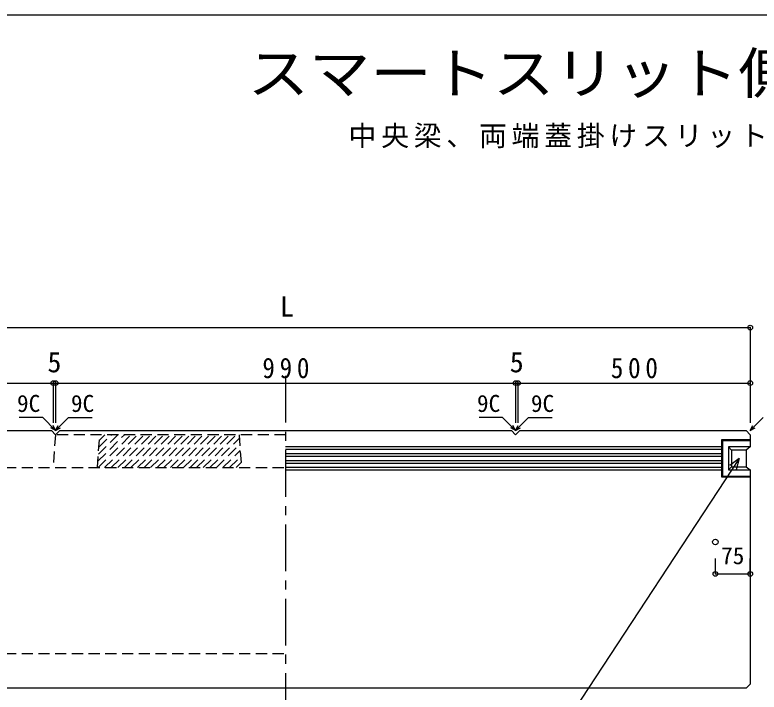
# Model space of a CAD drawing. Units: millimetres at full size, sheet at 1:20. Extents: x -10229 to 2612, y -1965 to 1806.
# Drawn here: x -1369 to 233, y 348 to 1806 of the extents above; entities that cross this region are included whole.
import ezdxf
from ezdxf.enums import TextEntityAlignment as Align

# ---------------------------------------------------------------- set-up
doc = ezdxf.new("R2010")
doc.units = ezdxf.units.MM
doc.header["$LTSCALE"] = 20
doc.header["$PDMODE"] = 32
doc.header["$PDSIZE"] = 10
doc.linetypes.add('CHAIN1', pattern=[8, 5, -1, 1, -1])
doc.linetypes.add('DASHED1', pattern=[1.8, 1.2, -0.6])
for name, color, linetype in [('0-1', 3, 'Continuous'), ('0-3', 7, 'Continuous'), ('F-0', 2, 'Continuous')]:
    doc.layers.add(name, color=color, linetype=linetype)
doc.styles.add('ＭＳ ゴシック', font='')
doc.styles.get('ＭＳ ゴシック').set_extended_font_data('MS Gothic')

msp = doc.modelspace()

# ---------------------------------------------------------------- linework, layer by layer
at = {"layer": '0-1', "linetype": 'CHAIN1'}
msp.add_line((-786.34, 1028.74), (-786.34, -451.53), dxfattribs=at)
at = {"layer": '0-1'}
for p, q in [((-1777.34, 911.3), (-1290.34, 911.3)), ((-1290.34, 911.3), (-1281.34, 902.3)), ((-1272.34, 911.3), (-1281.9, 902.31)), ((-1272.34, 911.3), (-300.34, 911.3)), ((151.66, 891.3), (153.66, 889.3)), ((151.66, 876.3), (-786.34, 876.3)), ((-786.34, 871.3), (151.66, 871.3)), ((166.66, 876.3), (166.66, 826.3)), ((166.66, 876.3), (173.66, 869.3)), ((213.66, 876.3), (166.66, 876.3)), ((204.66, 869.3), (173.66, 869.3)), ((173.66, 869.3), (173.66, 833.3)), ((213.66, 876.3), (204.66, 869.3)), ((204.66, 869.3), (204.66, 833.3)), ((151.66, 861.3), (-786.34, 861.3)), ((-786.34, 856.3), (151.66, 856.3)), ((151.66, 846.3), (-786.34, 846.3)), ((-786.34, 841.3), (151.66, 841.3)), ((166.66, 826.3), (173.66, 833.3)), ((173.66, 833.3), (204.66, 833.3)), ((204.66, 833.3), (213.66, 826.3)), ((151.66, 831.3), (-786.34, 831.3)), ((-786.34, 826.3), (151.66, 826.3)), ((166.66, 826.3), (213.66, 826.3)), ((213.66, 826.3), (213.66, 365.3)), ((151.66, 811.3), (153.66, 813.3)), ((151.66, 811.3), (213.66, 811.3)), ((204.66, 356.3), (-1777.34, 356.3)), ((204.66, 356.3), (213.66, 365.3))]:
    msp.add_line(p, q, dxfattribs=at)
at = {"layer": '0-1', "linetype": 'DASHED1'}
for p, q in [((-1281.9, 902.31), (-1286.34, 831.3)), ((-786.34, 902.3), (-1281.9, 902.3)), ((-1191.34, 831.3), (-1186.34, 902.3)), ((-886.34, 902.3), (-881.34, 831.3)), ((-1786.34, 831.3), (-786.34, 831.3)), ((-1786.34, 431.3), (-786.34, 431.3))]:
    msp.add_line(p, q, dxfattribs=at)
at = {"layer": '0-1', "color": 4, "linetype": 'DASHED1'}
for p, q in [((-1190.37, 844.98), (-1133.06, 902.3)), ((-1189.92, 831.3), (-1118.92, 902.3)), ((-1189.3, 860.2), (-1147.21, 902.3)), ((-1188.23, 875.41), (-1161.35, 902.3)), ((-1187.16, 890.63), (-1175.49, 902.3)), ((-1175.78, 831.3), (-1104.78, 902.3)), ((-1161.64, 831.3), (-1090.64, 902.3)), ((-1147.49, 831.3), (-1076.49, 902.3)), ((-1133.35, 831.3), (-1062.35, 902.3)), ((-1119.21, 831.3), (-1048.21, 902.3)), ((-1105.07, 831.3), (-1034.07, 902.3)), ((-1090.93, 831.3), (-1019.93, 902.3)), ((-1076.78, 831.3), (-1005.78, 902.3)), ((-1062.64, 831.3), (-991.64, 902.3)), ((-1048.5, 831.3), (-977.5, 902.3)), ((-1034.36, 831.3), (-963.36, 902.3)), ((-1020.22, 831.3), (-949.22, 902.3)), ((-1006.07, 831.3), (-935.07, 902.3)), ((-991.93, 831.3), (-920.93, 902.3)), ((-977.79, 831.3), (-906.79, 902.3)), ((-963.65, 831.3), (-892.65, 902.3)), ((-949.5, 831.3), (-885.82, 894.98)), ((-935.36, 831.3), (-884.89, 881.77)), ((-921.22, 831.3), (-883.96, 868.55)), ((-907.08, 831.3), (-883.03, 855.34)), ((-892.94, 831.3), (-882.1, 842.13))]:
    msp.add_line(p, q, dxfattribs=at)
at = {"layer": '0-1'}
for points in [[(-300.34, 911.3), (-291.34, 902.3), (-282.34, 911.3), (204.66, 911.3)], [(204.66, 911.3), (213.66, 902.3), (213.66, 876.3)], [(213.66, 891.3), (151.66, 891.3), (151.66, 811.3)], [(213.66, 889.3), (153.66, 889.3), (153.66, 813.3), (213.66, 813.3)]]:
    msp.add_lwpolyline(points, dxfattribs=at)
msp.add_circle((138.66, 671.3), 6, dxfattribs=at)
at = {"layer": '0-3'}
for p, q in [((-1786.34, 1132.93), (213.66, 1132.93)), ((213.66, 1132.93), (213.66, 1013.33)), ((-1786.34, 1013.33), (-1286.34, 1013.33)), ((-1286.34, 1013.33), (-1286.34, 927.91)), ((-1286.34, 1013.33), (-1281.34, 1013.33)), ((-1281.34, 1013.33), (-1281.34, 927.91)), ((-1281.34, 1013.33), (-291.34, 1013.33)), ((-291.34, 1013.33), (-291.34, 927.91)), ((-291.34, 1013.33), (-286.34, 1013.33)), ((-286.34, 1013.33), (-286.34, 927.91)), ((-286.34, 1013.33), (213.66, 1013.33)), ((213.66, 1013.33), (213.66, 927.91)), ((-1309.18, 939.14), (-1359.94, 939.14)), ((-1281.34, 911.3), (-1309.18, 939.14)), ((-1281.34, 911.3), (-1253.49, 939.14)), ((-1253.49, 939.14), (-1202.73, 939.14)), ((-319.18, 939.14), (-369.94, 939.14)), ((-291.34, 911.3), (-319.18, 939.14)), ((-291.34, 911.3), (-263.49, 939.14)), ((-263.49, 939.14), (-212.73, 939.14)), ((213.66, 911.3), (241.51, 939.14)), ((-1281.34, 911.3), (-1291.81, 916.92)), ((-1281.34, 911.3), (-1286.96, 921.76)), ((-1281.34, 911.3), (-1275.72, 921.76)), ((-1281.34, 911.3), (-1270.87, 916.92)), ((-291.34, 911.3), (-301.81, 916.92)), ((-291.34, 911.3), (-296.96, 921.76)), ((-291.34, 911.3), (-285.72, 921.76)), ((-291.34, 911.3), (-280.87, 916.92)), ((213.66, 911.3), (219.28, 921.76)), ((213.66, 911.3), (224.13, 916.92)), ((189.75, 851.26), (-184.43, 281.48)), ((189.75, 851.26), (169.92, 835.76)), ((189.75, 851.26), (183.41, 826.91))]:
    msp.add_line(p, q, dxfattribs=at)
at = {"layer": '0-3', "color": 4}
for p, q in [((138.66, 602.51), (138.66, 635.57)), ((213.66, 602.51), (213.66, 635.57)), ((138.66, 602.51), (213.66, 602.51))]:
    msp.add_line(p, q, dxfattribs=at)
at = {"layer": '0-3'}
for p in [(213.66, 1132.93), (-1286.34, 1013.33), (-1281.34, 1013.33), (-291.34, 1013.33), (-286.34, 1013.33), (213.66, 1013.33)]:
    msp.add_point(p, dxfattribs=at)
at = {"layer": '0-3', "color": 4}
for p in [(138.66, 602.51), (213.66, 602.51)]:
    msp.add_point(p, dxfattribs=at)
at = {"layer": 'F-0'}
msp.add_line((-2788, 1806), (2612, 1806), dxfattribs=at)

# ---------------------------------------------------------------- texts
at = {"layer": '0-3', "color": 3, "style": 'ＭＳ ゴシック', "width": 1.1}
msp.add_text('スマートスリット側溝\u3000T-25縦断', height=87.98, dxfattribs=at).set_placement((-868, 1610), align=Align.BOTTOM_LEFT)
at = {"layer": '0-3', "style": 'ＭＳ ゴシック'}
for s, p in [('L', (-798.48, 1143.12)), ('5', (-1298.84, 1023.33)), ('5', (-303.84, 1023.33))]:
    msp.add_text(s, height=43.99, dxfattribs=at).set_placement(p, align=Align.BOTTOM_LEFT)
at = {"layer": '0-3', "color": 4, "style": 'ＭＳ ゴシック'}
for s, p in [('9C', (-1364.36, 940.24)), ('9C', (-1248.31, 940.24)), ('9C', (-374.36, 940.24)), ('9C', (-258.31, 940.24)), ('75', (151.16, 612.51))]:
    msp.add_text(s, height=36.66, dxfattribs=at).set_placement(p, align=Align.BOTTOM_LEFT)
at = {"layer": '0-3', "char_height": 43.99, "attachment_point": 7, "style": 'ＭＳ ゴシック'}
for s, insert in [('\\T1.17;中央梁、両端蓋掛けスリット側溝', (-651, 1519)), ('\\T1.38;\\W0.9;990', (-836.34, 1023.33)), ('\\T1.38;\\W0.9;500', (-86.34, 1023.33))]:
    msp.add_mtext(s, dxfattribs=dict(at, insert=insert))

doc.saveas('drawing.dxf')
